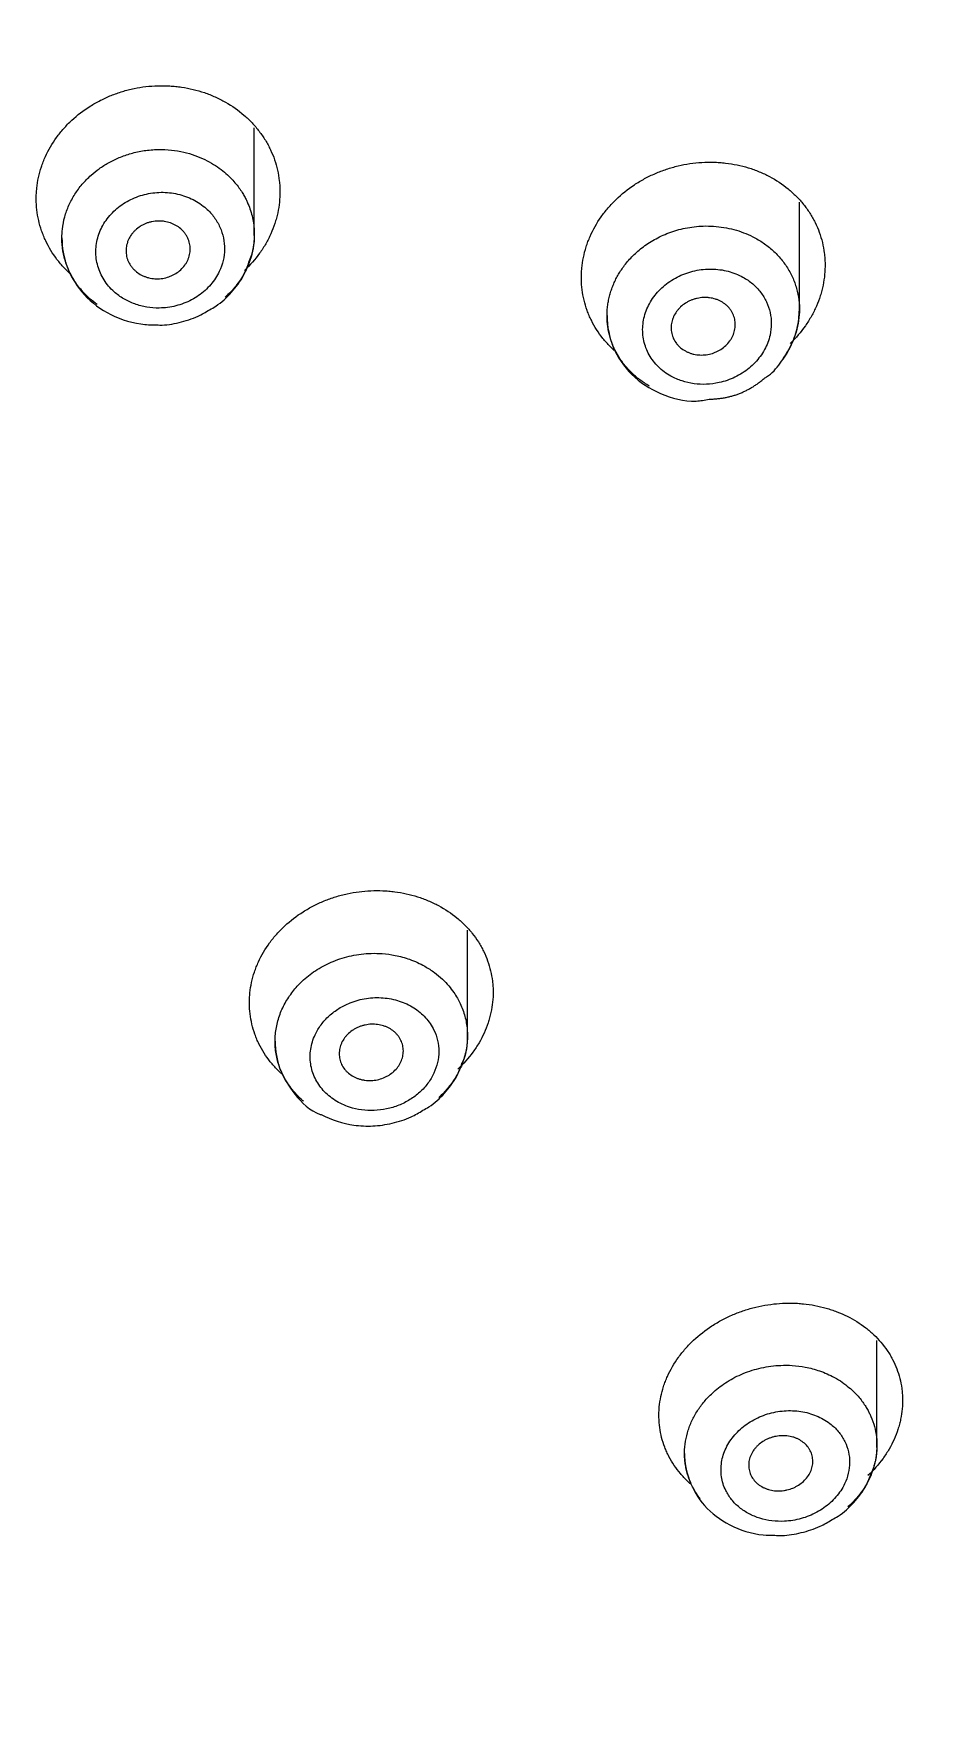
# Model space of a CAD drawing. Header units: millimetres. Extents: x 6110 to 6704, y -2661 to -1821.
# Drawn here: x 6343.9 to 6347.36, y -2176.34 to -2169.79 of the extents above; entities that cross this region are included whole.
import ezdxf

# ---------------------------------------------------------------- set-up
doc = ezdxf.new("R2010")
doc.units = ezdxf.units.MM
doc.header["$LTSCALE"] = 0.1
doc.linetypes.add('HIDDEN2', pattern=[4.7625, 3.175, -1.5875])
doc.layers.add('1', color=4, linetype='HIDDEN2', lineweight=13)
doc.layers.add('DIM', color=3, linetype='Continuous', lineweight=9)

msp = doc.modelspace()

# ---------------------------------------------------------------- hatches: boundary and pattern name
at = {"layer": 'DIM'}
h = msp.add_hatch(dxfattribs=at)
h.set_pattern_fill('ANSI31', color=2)
edge = h.paths.add_edge_path()
edge.add_line((6619.6172, -2595.9805), (6619.6172, -1962.2056))
edge.add_line((6634.6172, -1966.1101), (6619.6172, -1966.1101))
edge.add_line((6634.6172, -2610.9805), (6634.6172, -1966.1101))
edge.add_line((6634.6172, -2610.9805), (6184.4567, -2610.9805))
edge.add_line((6619.6172, -2595.9805), (6184.4567, -2595.9805))
edge.add_line((6184.4567, -2610.9805), (6184.4567, -2595.9805))

# ---------------------------------------------------------------- linework, layer by layer
at = {"layer": '1', "color": 7, "linetype": 'Continuous', "lineweight": -3}
for p, q in [((6344.7593, -2170.5698), (6344.7593, -2170.1538)), ((6346.8843, -2170.8619), (6346.8843, -2170.4434)), ((6345.5903, -2173.695), (6345.5903, -2173.2831)), ((6347.1865, -2175.2922), (6347.1865, -2174.8819))]:
    msp.add_line(p, q, dxfattribs=at)
for centre, major_axis, start_param, end_param in [((6338.0093, -2168.509), (-13.75, 0), 3.141606, 7.301236), ((6338.0093, -2168.8384), (13.1753, 0), 4.984867, 10.723113)]:
    msp.add_ellipse(centre, major_axis=major_axis, ratio=0.906308, start_param=start_param, end_param=end_param, dxfattribs=at)
for points, knots in [([(6344.0394, -2170.7212), (6344.0321, -2170.7144), (6344.025, -2170.7074), (6344.0132, -2170.6948), (6344.0083, -2170.6894), (6343.999, -2170.6783), (6343.9945, -2170.6727), (6343.9728, -2170.6442), (6343.9581, -2170.62), (6343.9431, -2170.5881), (6343.9403, -2170.5816), (6343.935, -2170.5685), (6343.9325, -2170.5618), (6343.9256, -2170.5418), (6343.9218, -2170.5283), (6343.9126, -2170.4875), (6343.9094, -2170.4597), (6343.9093, -2170.4244), (6343.9095, -2170.4173), (6343.9102, -2170.4032), (6343.9108, -2170.3962), (6343.913, -2170.3753), (6343.9175, -2170.3475), (6343.9249, -2170.3202), (6343.9316, -2170.2998), (6343.9341, -2170.293), (6343.9393, -2170.2796), (6343.9421, -2170.2729), (6343.957, -2170.24), (6343.9715, -2170.215), (6343.993, -2170.1854), (6343.9974, -2170.1795), (6344.0067, -2170.168), (6344.0115, -2170.1623), (6344.0264, -2170.1455), (6344.0368, -2170.1348), (6344.0697, -2170.1042), (6344.0936, -2170.0859), (6344.1259, -2170.0654), (6344.1326, -2170.0615), (6344.146, -2170.0538), (6344.1528, -2170.0502), (6344.1733, -2170.0397), (6344.2013, -2170.027), (6344.2304, -2170.0167), (6344.2527, -2170.01), (6344.2602, -2170.0079), (6344.2753, -2170.0041), (6344.283, -2170.0023), (6344.3213, -2169.9943), (6344.3521, -2169.9907), (6344.3985, -2169.9893), (6344.414, -2169.9896), (6344.4373, -2169.9909), (6344.4451, -2169.9916), (6344.4605, -2169.9932), (6344.4682, -2169.9941), (6344.5063, -2169.9998), (6344.5359, -2170.007), (6344.5718, -2170.0192), (6344.5789, -2170.0218), (6344.5931, -2170.0274), (6344.6001, -2170.0303), (6344.6208, -2170.0396), (6344.6341, -2170.0464), (6344.6728, -2170.0684), (6344.6968, -2170.0853), (6344.7245, -2170.1093), (6344.73, -2170.1142), (6344.7405, -2170.1243), (6344.7456, -2170.1294), (6344.7604, -2170.1451), (6344.7789, -2170.1669), (6344.795, -2170.1903), (6344.806, -2170.2085), (6344.8096, -2170.2146), (6344.8163, -2170.2271), (6344.8195, -2170.2335), (6344.8346, -2170.2654), (6344.8437, -2170.2918), (6344.8529, -2170.3326), (6344.8553, -2170.3464), (6344.8577, -2170.3674), (6344.8583, -2170.3744), (6344.8591, -2170.3884), (6344.8593, -2170.3954), (6344.8594, -2170.4303), (6344.8565, -2170.4582), (6344.8491, -2170.4929), (6344.8474, -2170.4998), (6344.8436, -2170.5137), (6344.8415, -2170.5205), (6344.8348, -2170.5409), (6344.8244, -2170.5675), (6344.8113, -2170.5932), (6344.8004, -2170.6121), (6344.7966, -2170.6183), (6344.7886, -2170.6306), (6344.7844, -2170.6367), (6344.7627, -2170.6668), (6344.743, -2170.6892), (6344.7208, -2170.7098)], [0, 0, 0, 0, 0.014386, 0.014386, 0.024871, 0.024871, 0.035356, 0.035356, 0.077297, 0.077297, 0.087782, 0.087782, 0.098268, 0.098268, 0.119238, 0.119238, 0.161179, 0.161179, 0.171664, 0.171664, 0.18215, 0.18215, 0.20312, 0.224091, 0.224091, 0.234576, 0.234576, 0.245061, 0.245061, 0.287002, 0.287002, 0.297488, 0.297488, 0.307973, 0.307973, 0.328943, 0.328943, 0.370884, 0.370884, 0.38137, 0.38137, 0.391855, 0.391855, 0.412825, 0.433796, 0.433796, 0.444281, 0.444281, 0.454767, 0.454767, 0.496708, 0.496708, 0.517678, 0.517678, 0.528163, 0.528163, 0.538649, 0.538649, 0.58059, 0.58059, 0.591075, 0.591075, 0.60156, 0.60156, 0.622531, 0.622531, 0.664472, 0.664472, 0.674957, 0.674957, 0.685442, 0.685442, 0.706413, 0.727383, 0.727383, 0.737869, 0.737869, 0.748354, 0.748354, 0.790295, 0.790295, 0.811265, 0.811265, 0.821751, 0.821751, 0.832236, 0.832236, 0.874177, 0.874177, 0.884662, 0.884662, 0.895147, 0.895147, 0.916118, 0.937088, 0.937088, 0.947574, 0.947574, 0.958059, 0.958059, 1, 1, 1, 1]), ([(6344.0093, -2170.5831), (6344.0094, -2170.5717), (6344.0109, -2170.5442), (6344.0192, -2170.5012), (6344.0356, -2170.4556), (6344.0587, -2170.4126), (6344.0878, -2170.3732), (6344.1202, -2170.3401), (6344.1547, -2170.3124), (6344.1912, -2170.2892), (6344.2328, -2170.2689), (6344.2793, -2170.2527), (6344.3304, -2170.2417), (6344.3834, -2170.2372), (6344.4354, -2170.2395), (6344.4836, -2170.2477), (6344.5272, -2170.2605), (6344.5661, -2170.2768), (6344.6002, -2170.2955), (6344.6295, -2170.3156), (6344.6543, -2170.3364), (6344.675, -2170.3571), (6344.692, -2170.3772), (6344.7057, -2170.396), (6344.7166, -2170.4133), (6344.7251, -2170.4288), (6344.734, -2170.4472), (6344.7429, -2170.4697), (6344.751, -2170.4972), (6344.7565, -2170.5253), (6344.759, -2170.5496), (6344.7593, -2170.5646), (6344.7593, -2170.5699)], [0, 0, 0, 0, 0.032287, 0.077398, 0.122165, 0.166591, 0.210677, 0.254424, 0.289592, 0.327038, 0.366765, 0.408771, 0.453057, 0.499621, 0.54382, 0.585495, 0.624646, 0.661271, 0.695371, 0.726944, 0.755991, 0.78251, 0.806502, 0.827966, 0.846902, 0.863309, 0.877188, 0.904076, 0.930973, 0.95788, 0.984797, 1, 1, 1, 1]), ([(6346.1621, -2171.022), (6346.1568, -2171.0172), (6346.1516, -2171.0122), (6346.1416, -2171.002), (6346.1367, -2170.9968), (6346.1272, -2170.9861), (6346.1226, -2170.9807), (6346.1005, -2170.9531), (6346.0856, -2170.9295), (6346.0701, -2170.8982), (6346.0672, -2170.8919), (6346.0617, -2170.879), (6346.0592, -2170.8725), (6346.052, -2170.8527), (6346.048, -2170.8394), (6346.0383, -2170.7991), (6346.0348, -2170.7715), (6346.0343, -2170.7364), (6346.0344, -2170.7293), (6346.0349, -2170.7152), (6346.0354, -2170.7082), (6346.0374, -2170.6872), (6346.0416, -2170.6594), (6346.0487, -2170.6319), (6346.0552, -2170.6114), (6346.0576, -2170.6046), (6346.0627, -2170.591), (6346.0655, -2170.5843), (6346.08, -2170.551), (6346.0943, -2170.5256), (6346.1198, -2170.4894), (6346.129, -2170.4776), (6346.1486, -2170.4546), (6346.159, -2170.4436), (6346.1916, -2170.4122), (6346.2153, -2170.3932), (6346.2475, -2170.3718), (6346.2541, -2170.3677), (6346.2674, -2170.3597), (6346.2742, -2170.3558), (6346.2946, -2170.3448), (6346.3225, -2170.3313), (6346.3515, -2170.3202), (6346.3737, -2170.3128), (6346.3811, -2170.3105), (6346.3962, -2170.3062), (6346.4038, -2170.3042), (6346.442, -2170.2951), (6346.4727, -2170.2906), (6346.519, -2170.2878), (6346.5345, -2170.2875), (6346.5578, -2170.2881), (6346.5656, -2170.2885), (6346.581, -2170.2896), (6346.5886, -2170.2903), (6346.6267, -2170.2947), (6346.6563, -2170.3009), (6346.6923, -2170.3119), (6346.6994, -2170.3143), (6346.7136, -2170.3194), (6346.7206, -2170.3221), (6346.7414, -2170.3306), (6346.7548, -2170.3369), (6346.7936, -2170.3575), (6346.8178, -2170.3735), (6346.8458, -2170.3964), (6346.8513, -2170.4011), (6346.8619, -2170.4108), (6346.8671, -2170.4157), (6346.8821, -2170.4309), (6346.9009, -2170.4519), (6346.9173, -2170.4746), (6346.9286, -2170.4923), (6346.9322, -2170.4983), (6346.9391, -2170.5106), (6346.9424, -2170.5168), (6346.9579, -2170.5481), (6346.9673, -2170.5741), (6346.977, -2170.6144), (6346.9796, -2170.6281), (6346.9822, -2170.6489), (6346.9829, -2170.6559), (6346.9839, -2170.6698), (6346.9842, -2170.6768), (6346.9847, -2170.7116), (6346.9821, -2170.7395), (6346.975, -2170.7743), (6346.9734, -2170.7812), (6346.9698, -2170.7952), (6346.9678, -2170.8021), (6346.9613, -2170.8226), (6346.9511, -2170.8495), (6346.9382, -2170.8755), (6346.9275, -2170.8946), (6346.9237, -2170.9009), (6346.9158, -2170.9134), (6346.9117, -2170.9197), (6346.8903, -2170.9503), (6346.8707, -2170.9732), (6346.8487, -2170.9944)], [0, 0, 0, 0, 0.010484, 0.010484, 0.021011, 0.021011, 0.031538, 0.031538, 0.073645, 0.073645, 0.084172, 0.084172, 0.094699, 0.094699, 0.115752, 0.115752, 0.157859, 0.157859, 0.168386, 0.168386, 0.178913, 0.178913, 0.199966, 0.22102, 0.22102, 0.231546, 0.231546, 0.242073, 0.242073, 0.28418, 0.28418, 0.305234, 0.305234, 0.326287, 0.326287, 0.368394, 0.368394, 0.378921, 0.378921, 0.389448, 0.389448, 0.410501, 0.431555, 0.431555, 0.442082, 0.442082, 0.452608, 0.452608, 0.494715, 0.494715, 0.515769, 0.515769, 0.526296, 0.526296, 0.536823, 0.536823, 0.57893, 0.57893, 0.589456, 0.589456, 0.599983, 0.599983, 0.621037, 0.621037, 0.663144, 0.663144, 0.67367, 0.67367, 0.684197, 0.684197, 0.705251, 0.726304, 0.726304, 0.736831, 0.736831, 0.747358, 0.747358, 0.789465, 0.789465, 0.810518, 0.810518, 0.821045, 0.821045, 0.831572, 0.831572, 0.873679, 0.873679, 0.884206, 0.884206, 0.894732, 0.894732, 0.915786, 0.936839, 0.936839, 0.947366, 0.947366, 0.957893, 0.957893, 1, 1, 1, 1]), ([(6344.5672, -2170.7879), (6344.5751, -2170.7808), (6344.5898, -2170.7658), (6344.6085, -2170.7409), (6344.6259, -2170.7096), (6344.6394, -2170.6715), (6344.6448, -2170.627), (6344.6407, -2170.5828), (6344.6268, -2170.5404), (6344.6041, -2170.5015), (6344.5765, -2170.4714), (6344.5481, -2170.4491), (6344.5211, -2170.4332), (6344.4918, -2170.4206), (6344.4609, -2170.4115), (6344.4288, -2170.4062), (6344.396, -2170.4048), (6344.3632, -2170.4071), (6344.3309, -2170.4133), (6344.2997, -2170.4233), (6344.27, -2170.4367), (6344.2423, -2170.4535), (6344.2173, -2170.4734), (6344.1952, -2170.4959), (6344.1765, -2170.5208), (6344.1615, -2170.5476), (6344.1504, -2170.5758), (6344.1436, -2170.605), (6344.141, -2170.6346), (6344.1427, -2170.6642), (6344.1487, -2170.6932), (6344.159, -2170.721), (6344.1731, -2170.7474), (6344.191, -2170.7718), (6344.2159, -2170.7972), (6344.2495, -2170.8219), (6344.2927, -2170.8421), (6344.3398, -2170.8544), (6344.3834, -2170.8576), (6344.4216, -2170.8549), (6344.4539, -2170.8487), (6344.4852, -2170.8387), (6344.515, -2170.8252), (6344.5426, -2170.8084), (6344.5593, -2170.7951), (6344.5672, -2170.7879)], [0, 0, 0, 0, 0.020911, 0.04164, 0.062523, 0.093785, 0.124954, 0.156221, 0.187402, 0.218656, 0.249856, 0.270781, 0.291499, 0.312363, 0.333306, 0.354018, 0.374858, 0.395823, 0.416526, 0.43733, 0.458323, 0.479058, 0.499914, 0.520837, 0.541584, 0.562554, 0.583405, 0.604098, 0.625045, 0.645917, 0.666605, 0.687512, 0.708394, 0.729097, 0.75, 0.78116, 0.812448, 0.84356, 0.874905, 0.895691, 0.916411, 0.937423, 0.958292, 0.979034, 1, 1, 1, 1]), ([(6344.4726, -2170.7072), (6344.4667, -2170.7126), (6344.4604, -2170.7174), (6344.4502, -2170.7238), (6344.4467, -2170.7258), (6344.4395, -2170.7295), (6344.4357, -2170.7312), (6344.4244, -2170.7357), (6344.4166, -2170.738), (6344.4046, -2170.7405), (6344.4005, -2170.7412), (6344.3923, -2170.7421), (6344.3882, -2170.7424), (6344.376, -2170.7427), (6344.3679, -2170.7422), (6344.3558, -2170.7404), (6344.3518, -2170.7396), (6344.344, -2170.7376), (6344.3363, -2170.7354), (6344.329, -2170.7324), (6344.3236, -2170.73), (6344.3218, -2170.7291), (6344.3183, -2170.7273), (6344.3165, -2170.7264), (6344.308, -2170.7214), (6344.3017, -2170.717), (6344.2931, -2170.7094), (6344.2903, -2170.7067), (6344.2864, -2170.7025), (6344.2851, -2170.7011), (6344.2827, -2170.6982), (6344.2815, -2170.6967), (6344.2758, -2170.6892), (6344.272, -2170.6829), (6344.2673, -2170.6728), (6344.2659, -2170.6693), (6344.2635, -2170.6623), (6344.2625, -2170.6587), (6344.2601, -2170.648), (6344.2593, -2170.6407), (6344.2593, -2170.6295), (6344.2596, -2170.6258), (6344.2604, -2170.6184), (6344.2616, -2170.6111), (6344.2635, -2170.604), (6344.2659, -2170.5968), (6344.2673, -2170.5933), (6344.2721, -2170.5829), (6344.2759, -2170.5763), (6344.2827, -2170.567), (6344.2852, -2170.5639), (6344.2904, -2170.558), (6344.2932, -2170.5552), (6344.3019, -2170.5472), (6344.3082, -2170.5424), (6344.3184, -2170.5359), (6344.322, -2170.5339), (6344.3292, -2170.5303), (6344.3366, -2170.5269), (6344.3442, -2170.5243), (6344.352, -2170.5219), (6344.3561, -2170.5209), (6344.3682, -2170.5184), (6344.3763, -2170.5175), (6344.3885, -2170.5172), (6344.3926, -2170.5172), (6344.3987, -2170.5176), (6344.4007, -2170.5178), (6344.4048, -2170.5182), (6344.4068, -2170.5185), (6344.4168, -2170.52), (6344.4246, -2170.5219), (6344.4359, -2170.5258), (6344.4397, -2170.5273), (6344.4469, -2170.5306), (6344.4504, -2170.5324), (6344.4606, -2170.5382), (6344.4669, -2170.5427), (6344.4756, -2170.5503), (6344.4784, -2170.553), (6344.4836, -2170.5586), (6344.4884, -2170.5643), (6344.4926, -2170.5705), (6344.4965, -2170.5769), (6344.4983, -2170.5802), (6344.503, -2170.5903), (6344.5053, -2170.5973), (6344.5077, -2170.608), (6344.5083, -2170.6117), (6344.5091, -2170.6191), (6344.5093, -2170.6228), (6344.5093, -2170.6338), (6344.5085, -2170.6411), (6344.5061, -2170.6521), (6344.5051, -2170.6557), (6344.5028, -2170.6629), (6344.5, -2170.6699), (6344.4965, -2170.6766), (6344.4927, -2170.6832), (6344.4905, -2170.6865), (6344.4837, -2170.6959), (6344.4784, -2170.7018), (6344.4726, -2170.7072)], [0, 0, 0, 0, 0.03125, 0.03125, 0.046875, 0.046875, 0.0625, 0.0625, 0.09375, 0.09375, 0.109375, 0.109375, 0.125, 0.125, 0.15625, 0.15625, 0.171875, 0.171875, 0.1875, 0.203125, 0.203125, 0.210937, 0.210937, 0.21875, 0.21875, 0.25, 0.25, 0.265625, 0.265625, 0.273437, 0.273437, 0.28125, 0.28125, 0.3125, 0.3125, 0.328125, 0.328125, 0.34375, 0.34375, 0.375, 0.375, 0.390625, 0.390625, 0.40625, 0.421875, 0.421875, 0.4375, 0.4375, 0.46875, 0.46875, 0.484375, 0.484375, 0.5, 0.5, 0.53125, 0.53125, 0.546875, 0.546875, 0.5625, 0.578125, 0.578125, 0.59375, 0.59375, 0.625, 0.625, 0.640625, 0.640625, 0.648437, 0.648437, 0.65625, 0.65625, 0.6875, 0.6875, 0.703125, 0.703125, 0.71875, 0.71875, 0.75, 0.75, 0.765625, 0.765625, 0.78125, 0.796875, 0.796875, 0.8125, 0.8125, 0.84375, 0.84375, 0.859375, 0.859375, 0.875, 0.875, 0.90625, 0.90625, 0.921875, 0.921875, 0.9375, 0.953125, 0.953125, 0.96875, 0.96875, 1, 1, 1, 1]), ([(6346.1343, -2170.8868), (6346.1343, -2170.8865), (6346.1343, -2170.8795), (6346.1348, -2170.8658), (6346.1369, -2170.8456), (6346.1403, -2170.8255), (6346.145, -2170.8056), (6346.151, -2170.786), (6346.1582, -2170.7668), (6346.1667, -2170.7479), (6346.1764, -2170.7296), (6346.1872, -2170.7118), (6346.2043, -2170.6871), (6346.2308, -2170.6558), (6346.2707, -2170.6202), (6346.3191, -2170.588), (6346.3758, -2170.5616), (6346.4401, -2170.543), (6346.4994, -2170.5361), (6346.5499, -2170.5369), (6346.59, -2170.5415), (6346.6291, -2170.5499), (6346.6669, -2170.5622), (6346.6982, -2170.576), (6346.7235, -2170.5898), (6346.7436, -2170.6026), (6346.7628, -2170.6167), (6346.7809, -2170.632), (6346.7978, -2170.6486), (6346.8135, -2170.6663), (6346.8279, -2170.685), (6346.8451, -2170.7114), (6346.8628, -2170.7464), (6346.8771, -2170.7908), (6346.8845, -2170.8364), (6346.8848, -2170.8824), (6346.8782, -2170.928), (6346.865, -2170.9722), (6346.8456, -2171.0144), (6346.8288, -2171.0408), (6346.8195, -2171.0535)], [0, 0, 0, 0, 0.000533, 0.016587, 0.032611, 0.048605, 0.064569, 0.080505, 0.096411, 0.112288, 0.128137, 0.143958, 0.159751, 0.196213, 0.235443, 0.277442, 0.322212, 0.369754, 0.420068, 0.449049, 0.478031, 0.507014, 0.535997, 0.564982, 0.582791, 0.600692, 0.618687, 0.636775, 0.654956, 0.673231, 0.6916, 0.710063, 0.747204, 0.78408, 0.820696, 0.857055, 0.89316, 0.929017, 0.964629, 1, 1, 1, 1]), ([(6344.1462, -2170.8427), (6344.1418, -2170.8394), (6344.1312, -2170.8314), (6344.1078, -2170.8115), (6344.0787, -2170.7806), (6344.0498, -2170.7385), (6344.0283, -2170.6932), (6344.0144, -2170.6458), (6344.0098, -2170.6087), (6344.0093, -2170.5878), (6344.0093, -2170.5831)], [0, 0, 0, 0, 0.052127, 0.126689, 0.294473, 0.46101, 0.626306, 0.790364, 0.953189, 1, 1, 1, 1]), ([(6344.0093, -2170.5833), (6344.0098, -2170.6215), (6344.0226, -2170.6955), (6344.0823, -2170.8002), (6344.1829, -2170.8821), (6344.2903, -2170.9188), (6344.3573, -2170.9225), (6344.378, -2170.9221)], [0, 0, 0, 0, 0.203066, 0.419354, 0.64919, 0.893785, 1, 1, 1, 1]), ([(6344.7593, -2170.5699), (6344.7593, -2170.5741), (6344.7591, -2170.5878), (6344.757, -2170.6111), (6344.7518, -2170.6395), (6344.7458, -2170.6608), (6344.7417, -2170.6727), (6344.7408, -2170.6754)], [0, 0, 0, 0, 0.11664, 0.384645, 0.652761, 0.920991, 1, 1, 1, 1]), ([(6344.5844, -2170.8632), (6344.593, -2170.8589), (6344.6253, -2170.8408), (6344.6726, -2170.7961), (6344.7164, -2170.7371), (6344.733, -2170.6951), (6344.7383, -2170.6772)], [0, 0, 0, 0, 0.113003, 0.437729, 0.770394, 1, 1, 1, 1]), ([(6344.7408, -2170.6754), (6344.7384, -2170.6819), (6344.7323, -2170.6973), (6344.7206, -2170.7212), (6344.7053, -2170.7467), (6344.6876, -2170.7709), (6344.6678, -2170.7938), (6344.6532, -2170.808), (6344.6456, -2170.8148)], [0, 0, 0, 0, 0.123511, 0.298641, 0.473852, 0.649148, 0.82453, 1, 1, 1, 1]), ([(6346.7315, -2171.0451), (6346.7377, -2171.0366), (6346.7488, -2171.0191), (6346.7617, -2170.9912), (6346.7718, -2170.9575), (6346.7765, -2170.9179), (6346.7717, -2170.8739), (6346.7577, -2170.8321), (6346.7344, -2170.7941), (6346.7033, -2170.7613), (6346.6694, -2170.738), (6346.6365, -2170.7224), (6346.6063, -2170.7125), (6346.5747, -2170.7064), (6346.5423, -2170.7039), (6346.5095, -2170.7053), (6346.477, -2170.7106), (6346.4452, -2170.7194), (6346.4148, -2170.7319), (6346.3862, -2170.7479), (6346.3599, -2170.7668), (6346.3363, -2170.7887), (6346.3161, -2170.813), (6346.2993, -2170.8392), (6346.2864, -2170.8672), (6346.2777, -2170.8962), (6346.2731, -2170.9257), (6346.273, -2170.9553), (6346.2772, -2170.9844), (6346.2855, -2171.0125), (6346.298, -2171.0392), (6346.3144, -2171.0639), (6346.3342, -2171.0864), (6346.3573, -2171.1062), (6346.3876, -2171.1256), (6346.4261, -2171.1425), (6346.4731, -2171.1531), (6346.5221, -2171.1554), (6346.5658, -2171.1496), (6346.6028, -2171.1392), (6346.6333, -2171.1267), (6346.6619, -2171.1107), (6346.6882, -2171.0917), (6346.7118, -2171.0698), (6346.7253, -2171.0536), (6346.7315, -2171.0451)], [0, 0, 0, 0, 0.020919, 0.041649, 0.062533, 0.093779, 0.124959, 0.156217, 0.1874, 0.218657, 0.249848, 0.270774, 0.291491, 0.312353, 0.333278, 0.353993, 0.374852, 0.395784, 0.416488, 0.43733, 0.458294, 0.479024, 0.499904, 0.520821, 0.541568, 0.562548, 0.583385, 0.604081, 0.625038, 0.64588, 0.666572, 0.6875, 0.708358, 0.729062, 0.749978, 0.781153, 0.812422, 0.843589, 0.874878, 0.895724, 0.916448, 0.937402, 0.958316, 0.979065, 1, 1, 1, 1]), ([(6346.5973, -2171.0029), (6346.5914, -2171.0084), (6346.585, -2171.0133), (6346.5748, -2171.0198), (6346.5713, -2171.0219), (6346.5641, -2171.0257), (6346.5603, -2171.0274), (6346.549, -2171.0322), (6346.5412, -2171.0346), (6346.5292, -2171.0373), (6346.5251, -2171.038), (6346.5169, -2171.0391), (6346.5128, -2171.0395), (6346.5007, -2171.0401), (6346.4926, -2171.0397), (6346.4805, -2171.0381), (6346.4765, -2171.0374), (6346.4687, -2171.0357), (6346.4611, -2171.0336), (6346.4538, -2171.0308), (6346.4466, -2171.0277), (6346.4431, -2171.026), (6346.4328, -2171.0203), (6346.4266, -2171.016), (6346.418, -2171.0087), (6346.4152, -2171.0061), (6346.4113, -2171.002), (6346.41, -2171.0006), (6346.4076, -2170.9978), (6346.4064, -2170.9963), (6346.4008, -2170.989), (6346.3969, -2170.9827), (6346.393, -2170.9744), (6346.3923, -2170.9728), (6346.3909, -2170.9694), (6346.3902, -2170.9676), (6346.3885, -2170.9624), (6346.3875, -2170.9589), (6346.3851, -2170.9482), (6346.3843, -2170.941), (6346.3844, -2170.9299), (6346.3846, -2170.9261), (6346.3854, -2170.9188), (6346.3866, -2170.9115), (6346.3886, -2170.9043), (6346.391, -2170.8971), (6346.3925, -2170.8935), (6346.3972, -2170.8831), (6346.4011, -2170.8764), (6346.408, -2170.867), (6346.4104, -2170.8639), (6346.4157, -2170.8579), (6346.4185, -2170.8551), (6346.4272, -2170.8469), (6346.4335, -2170.842), (6346.4438, -2170.8354), (6346.4474, -2170.8333), (6346.4546, -2170.8295), (6346.462, -2170.8261), (6346.4697, -2170.8233), (6346.4775, -2170.8208), (6346.4815, -2170.8197), (6346.4936, -2170.817), (6346.5017, -2170.8159), (6346.5138, -2170.8154), (6346.5179, -2170.8153), (6346.524, -2170.8156), (6346.5261, -2170.8157), (6346.5301, -2170.8161), (6346.5321, -2170.8163), (6346.5421, -2170.8176), (6346.5499, -2170.8193), (6346.5593, -2170.8224), (6346.5612, -2170.823), (6346.5649, -2170.8244), (6346.5667, -2170.8252), (6346.5721, -2170.8275), (6346.5756, -2170.8292), (6346.5857, -2170.8348), (6346.592, -2170.8391), (6346.5993, -2170.8453), (6346.6007, -2170.8465), (6346.6034, -2170.8491), (6346.6075, -2170.8531), (6346.6135, -2170.8601), (6346.6177, -2170.8662), (6346.6215, -2170.8725), (6346.6233, -2170.8757), (6346.628, -2170.8857), (6346.6304, -2170.8926), (6346.6328, -2170.9033), (6346.6334, -2170.9069), (6346.6342, -2170.9142), (6346.6344, -2170.9179), (6346.6343, -2170.9289), (6346.6335, -2170.9363), (6346.6311, -2170.9472), (6346.6301, -2170.9509), (6346.6276, -2170.9581), (6346.6248, -2170.9651), (6346.6213, -2170.9719), (6346.6174, -2170.9786), (6346.6153, -2170.9818), (6346.6084, -2170.9914), (6346.6031, -2170.9973), (6346.5973, -2171.0029)], [0, 0, 0, 0, 0.03125, 0.03125, 0.046875, 0.046875, 0.0625, 0.0625, 0.09375, 0.09375, 0.109375, 0.109375, 0.125, 0.125, 0.15625, 0.15625, 0.171875, 0.171875, 0.1875, 0.203125, 0.203125, 0.21875, 0.21875, 0.25, 0.25, 0.265625, 0.265625, 0.273438, 0.273438, 0.28125, 0.28125, 0.3125, 0.3125, 0.320313, 0.320313, 0.328125, 0.328125, 0.34375, 0.34375, 0.375, 0.375, 0.390625, 0.390625, 0.40625, 0.421875, 0.421875, 0.4375, 0.4375, 0.46875, 0.46875, 0.484375, 0.484375, 0.5, 0.5, 0.53125, 0.53125, 0.546875, 0.546875, 0.5625, 0.578125, 0.578125, 0.59375, 0.59375, 0.625, 0.625, 0.640625, 0.640625, 0.648437, 0.648437, 0.65625, 0.65625, 0.6875, 0.6875, 0.695312, 0.695312, 0.703125, 0.703125, 0.71875, 0.71875, 0.75, 0.75, 0.757812, 0.757812, 0.765625, 0.78125, 0.796875, 0.796875, 0.8125, 0.8125, 0.84375, 0.84375, 0.859375, 0.859375, 0.875, 0.875, 0.90625, 0.90625, 0.921875, 0.921875, 0.9375, 0.953125, 0.953125, 0.96875, 0.96875, 1, 1, 1, 1]), ([(6344.378, -2170.9221), (6344.3822, -2170.9225), (6344.4115, -2170.9243), (6344.4671, -2170.9141), (6344.533, -2170.894), (6344.5701, -2170.8727), (6344.5844, -2170.8632)], [0, 0, 0, 0, 0.057431, 0.405258, 0.763467, 1, 1, 1, 1]), ([(6346.7493, -2171.1292), (6346.7517, -2171.1279), (6346.7765, -2171.1142), (6346.8106, -2171.071), (6346.8527, -2171.0089), (6346.8778, -2170.937), (6346.8839, -2170.8879), (6346.8841, -2170.8626)], [0, 0, 0, 0, 0.025174, 0.263601, 0.506592, 0.751935, 1, 1, 1, 1]), ([(6346.299, -2171.1606), (6346.2989, -2171.1605), (6346.2925, -2171.1568), (6346.2799, -2171.1491), (6346.262, -2171.1365), (6346.2451, -2171.1229), (6346.2292, -2171.1083), (6346.2144, -2171.0929), (6346.2007, -2171.0767), (6346.1883, -2171.0598), (6346.177, -2171.0422), (6346.167, -2171.024), (6346.1583, -2171.0053), (6346.1509, -2170.9861), (6346.1448, -2170.9666), (6346.1401, -2170.9467), (6346.1368, -2170.9266), (6346.1348, -2170.9066), (6346.1343, -2170.8933), (6346.1343, -2170.8868)], [0, 0, 0, 0, 0.000902, 0.06444, 0.127844, 0.191115, 0.254254, 0.317262, 0.38014, 0.44289, 0.505513, 0.568009, 0.63038, 0.692627, 0.75475, 0.816753, 0.878634, 0.940396, 1, 1, 1, 1]), ([(6346.1345, -2170.8851), (6346.1349, -2170.9294), (6346.1506, -2171.0117), (6346.2254, -2171.1222), (6346.3396, -2171.1964), (6346.4513, -2171.2259), (6346.5156, -2171.2159), (6346.5328, -2171.2118)], [0, 0, 0, 0, 0.221915, 0.448477, 0.678874, 0.914623, 1, 1, 1, 1]), ([(6344.8663, -2173.8433), (6344.8607, -2173.8382), (6344.8552, -2173.8329), (6344.8448, -2173.8224), (6344.84, -2173.8172), (6344.8306, -2173.8066), (6344.8261, -2173.8013), (6344.8044, -2173.774), (6344.7897, -2173.7508), (6344.7746, -2173.72), (6344.7718, -2173.7137), (6344.7664, -2173.7011), (6344.7639, -2173.6946), (6344.757, -2173.6753), (6344.7531, -2173.6622), (6344.7438, -2173.6227), (6344.7405, -2173.5957), (6344.7403, -2173.5613), (6344.7404, -2173.5543), (6344.7411, -2173.5406), (6344.7416, -2173.5337), (6344.7438, -2173.5132), (6344.7481, -2173.4861), (6344.7555, -2173.4592), (6344.7622, -2173.4392), (6344.7646, -2173.4325), (6344.7698, -2173.4193), (6344.7726, -2173.4127), (6344.7874, -2173.3803), (6344.8019, -2173.3556), (6344.8234, -2173.3262), (6344.8278, -2173.3203), (6344.8371, -2173.3089), (6344.8419, -2173.3032), (6344.8568, -2173.2865), (6344.8672, -2173.2759), (6344.9001, -2173.2454), (6344.9241, -2173.227), (6344.9565, -2173.2065), (6344.9631, -2173.2025), (6344.9766, -2173.1948), (6344.9834, -2173.1912), (6345.004, -2173.1806), (6345.032, -2173.1677), (6345.0612, -2173.1572), (6345.0835, -2173.1503), (6345.091, -2173.1481), (6345.1061, -2173.1441), (6345.1138, -2173.1423), (6345.1521, -2173.1339), (6345.1829, -2173.1299), (6345.2293, -2173.1279), (6345.2448, -2173.1278), (6345.2682, -2173.1288), (6345.276, -2173.1293), (6345.2914, -2173.1306), (6345.299, -2173.1314), (6345.337, -2173.1364), (6345.3666, -2173.1429), (6345.4025, -2173.1543), (6345.4096, -2173.1567), (6345.4237, -2173.1619), (6345.4307, -2173.1647), (6345.4513, -2173.1734), (6345.4646, -2173.1798), (6345.5032, -2173.2005), (6345.5272, -2173.2165), (6345.5549, -2173.2394), (6345.5603, -2173.2441), (6345.5708, -2173.2537), (6345.5759, -2173.2586), (6345.5907, -2173.2737), (6345.6093, -2173.2945), (6345.6253, -2173.317), (6345.6364, -2173.3344), (6345.64, -2173.3404), (6345.6468, -2173.3524), (6345.65, -2173.3585), (6345.6651, -2173.3893), (6345.6742, -2173.4148), (6345.6836, -2173.4543), (6345.686, -2173.4677), (6345.6885, -2173.4881), (6345.6891, -2173.4949), (6345.69, -2173.5085), (6345.6902, -2173.5153), (6345.6905, -2173.5494), (6345.6877, -2173.5765), (6345.6803, -2173.6105), (6345.6786, -2173.6173), (6345.6749, -2173.6308), (6345.6729, -2173.6376), (6345.6662, -2173.6575), (6345.6559, -2173.6837), (6345.6428, -2173.709), (6345.6319, -2173.7276), (6345.6281, -2173.7337), (6345.6201, -2173.7459), (6345.6159, -2173.7519), (6345.5942, -2173.7817), (6345.5745, -2173.8038), (6345.5523, -2173.8244)], [0, 0, 0, 0, 0.011317, 0.011317, 0.021835, 0.021835, 0.032353, 0.032353, 0.074425, 0.074425, 0.084942, 0.084942, 0.09546, 0.09546, 0.116496, 0.116496, 0.158568, 0.158568, 0.169086, 0.169086, 0.179604, 0.179604, 0.200639, 0.221675, 0.221675, 0.232193, 0.232193, 0.242711, 0.242711, 0.284783, 0.284783, 0.295301, 0.295301, 0.305818, 0.305818, 0.326854, 0.326854, 0.368926, 0.368926, 0.379444, 0.379444, 0.389962, 0.389962, 0.410997, 0.432033, 0.432033, 0.442551, 0.442551, 0.453069, 0.453069, 0.495141, 0.495141, 0.516176, 0.516176, 0.526694, 0.526694, 0.537212, 0.537212, 0.579284, 0.579284, 0.589802, 0.589802, 0.60032, 0.60032, 0.621355, 0.621355, 0.663427, 0.663427, 0.673945, 0.673945, 0.684463, 0.684463, 0.705499, 0.726535, 0.726535, 0.737052, 0.737052, 0.74757, 0.74757, 0.789642, 0.789642, 0.810678, 0.810678, 0.821196, 0.821196, 0.831714, 0.831714, 0.873785, 0.873785, 0.884303, 0.884303, 0.894821, 0.894821, 0.915857, 0.936893, 0.936893, 0.94741, 0.94741, 0.957928, 0.957928, 1, 1, 1, 1]), ([(6344.8403, -2173.7161), (6344.8403, -2173.7158), (6344.8403, -2173.6977), (6344.8437, -2173.6618), (6344.8581, -2173.6098), (6344.8812, -2173.5608), (6344.9123, -2173.5158), (6344.9527, -2173.4731), (6345.004, -2173.4342), (6345.0671, -2173.4017), (6345.1386, -2173.3797), (6345.2038, -2173.3719), (6345.261, -2173.3732), (6345.3115, -2173.38), (6345.3678, -2173.3956), (6345.4192, -2173.4191), (6345.4613, -2173.4465), (6345.4923, -2173.4726), (6345.5171, -2173.4987), (6345.5363, -2173.5238), (6345.5509, -2173.5469), (6345.5668, -2173.5777), (6345.5816, -2173.6179), (6345.5892, -2173.6608), (6345.5903, -2173.6866), (6345.5903, -2173.6951)], [0, 0, 0, 0, 0.000981, 0.052006, 0.102532, 0.152568, 0.202119, 0.251192, 0.309387, 0.370136, 0.433449, 0.499335, 0.535853, 0.57937, 0.62988, 0.687379, 0.727969, 0.764856, 0.798041, 0.82752, 0.853295, 0.875363, 0.925984, 0.975553, 1, 1, 1, 1]), ([(6345.4043, -2173.9144), (6345.416, -2173.9037), (6345.4372, -2173.8804), (6345.4606, -2173.841), (6345.4752, -2173.7988), (6345.48, -2173.7553), (6345.4753, -2173.7123), (6345.4624, -2173.6759), (6345.4456, -2173.6465), (6345.4274, -2173.6234), (6345.4058, -2173.6027), (6345.3813, -2173.5846), (6345.3541, -2173.5697), (6345.3248, -2173.5582), (6345.2938, -2173.55), (6345.2617, -2173.5456), (6345.229, -2173.545), (6345.1962, -2173.548), (6345.1639, -2173.5548), (6345.1276, -2173.567), (6345.0886, -2173.5865), (6345.0501, -2173.6157), (6345.0184, -2173.6505), (6344.9976, -2173.6856), (6344.9851, -2173.718), (6344.9786, -2173.7466), (6344.9764, -2173.7756), (6344.9784, -2173.8043), (6344.9848, -2173.8324), (6344.9954, -2173.8593), (6345.0098, -2173.8846), (6345.0279, -2173.9078), (6345.0495, -2173.9285), (6345.074, -2173.9466), (6345.1012, -2173.9615), (6345.1353, -2173.975), (6345.1772, -2173.9847), (6345.2263, -2173.987), (6345.2755, -2173.981), (6345.323, -2173.9666), (6345.3669, -2173.9445), (6345.3926, -2173.925), (6345.4043, -2173.9144)], [0, 0, 0, 0, 0.031295, 0.062501, 0.093771, 0.124974, 0.156231, 0.187459, 0.208374, 0.229101, 0.249994, 0.270916, 0.291637, 0.312509, 0.333449, 0.35416, 0.374998, 0.395964, 0.416668, 0.437485, 0.46879, 0.499942, 0.531206, 0.56242, 0.583289, 0.604005, 0.624961, 0.645764, 0.666483, 0.68749, 0.708275, 0.728989, 0.74999, 0.770826, 0.79154, 0.812485, 0.843719, 0.87494, 0.906207, 0.93741, 0.968769, 1, 1, 1, 1]), ([(6345.3035, -2173.833), (6345.2976, -2173.8384), (6345.2913, -2173.8432), (6345.281, -2173.8496), (6345.2775, -2173.8516), (6345.2703, -2173.8553), (6345.2665, -2173.857), (6345.2551, -2173.8616), (6345.2473, -2173.864), (6345.2353, -2173.8666), (6345.2312, -2173.8673), (6345.223, -2173.8683), (6345.2189, -2173.8686), (6345.2067, -2173.8691), (6345.1986, -2173.8687), (6345.1886, -2173.8674), (6345.1866, -2173.8671), (6345.1826, -2173.8663), (6345.1767, -2173.8651), (6345.1671, -2173.8625), (6345.1598, -2173.8598), (6345.1526, -2173.8567), (6345.1491, -2173.855), (6345.1389, -2173.8494), (6345.1326, -2173.8451), (6345.124, -2173.8379), (6345.1213, -2173.8354), (6345.116, -2173.83), (6345.1136, -2173.8272), (6345.1068, -2173.8186), (6345.103, -2173.8125), (6345.0983, -2173.8027), (6345.0969, -2173.7994), (6345.0945, -2173.7926), (6345.0935, -2173.7891), (6345.0911, -2173.7787), (6345.0903, -2173.7716), (6345.0903, -2173.7607), (6345.0905, -2173.7571), (6345.0913, -2173.7499), (6345.0925, -2173.7428), (6345.0945, -2173.7357), (6345.0969, -2173.7287), (6345.0983, -2173.7252), (6345.103, -2173.715), (6345.1069, -2173.7085), (6345.1137, -2173.6992), (6345.1161, -2173.6962), (6345.1214, -2173.6904), (6345.1242, -2173.6876), (6345.1329, -2173.6796), (6345.1392, -2173.6748), (6345.1495, -2173.6684), (6345.1531, -2173.6664), (6345.1603, -2173.6627), (6345.1677, -2173.6593), (6345.1754, -2173.6566), (6345.1813, -2173.6548), (6345.1832, -2173.6543), (6345.1872, -2173.6532), (6345.1893, -2173.6527), (6345.1994, -2173.6506), (6345.2075, -2173.6496), (6345.2197, -2173.6491), (6345.2238, -2173.6491), (6345.2319, -2173.6495), (6345.236, -2173.6498), (6345.248, -2173.6515), (6345.2558, -2173.6532), (6345.2671, -2173.6569), (6345.2708, -2173.6583), (6345.278, -2173.6613), (6345.2815, -2173.663), (6345.2916, -2173.6686), (6345.2979, -2173.6728), (6345.3066, -2173.6801), (6345.3094, -2173.6827), (6345.3145, -2173.688), (6345.3194, -2173.6935), (6345.3235, -2173.6994), (6345.3274, -2173.7056), (6345.3292, -2173.7088), (6345.3339, -2173.7186), (6345.3363, -2173.7253), (6345.3387, -2173.7357), (6345.3393, -2173.7393), (6345.3401, -2173.7464), (6345.3403, -2173.75), (6345.3403, -2173.7608), (6345.3395, -2173.768), (6345.3371, -2173.7787), (6345.3361, -2173.7823), (6345.3337, -2173.7893), (6345.331, -2173.7962), (6345.3275, -2173.8028), (6345.3236, -2173.8093), (6345.3215, -2173.8125), (6345.3146, -2173.8219), (6345.3093, -2173.8277), (6345.3035, -2173.833)], [0, 0, 0, 0, 0.03125, 0.03125, 0.046875, 0.046875, 0.0625, 0.0625, 0.09375, 0.09375, 0.109375, 0.109375, 0.125, 0.125, 0.15625, 0.15625, 0.164063, 0.164063, 0.171875, 0.1875, 0.203125, 0.203125, 0.21875, 0.21875, 0.25, 0.25, 0.265625, 0.265625, 0.28125, 0.28125, 0.3125, 0.3125, 0.328125, 0.328125, 0.34375, 0.34375, 0.375, 0.375, 0.390625, 0.390625, 0.40625, 0.421875, 0.421875, 0.4375, 0.4375, 0.46875, 0.46875, 0.484375, 0.484375, 0.5, 0.5, 0.53125, 0.53125, 0.546875, 0.546875, 0.5625, 0.578125, 0.578125, 0.585937, 0.585937, 0.59375, 0.59375, 0.625, 0.625, 0.640625, 0.640625, 0.65625, 0.65625, 0.6875, 0.6875, 0.703125, 0.703125, 0.71875, 0.71875, 0.75, 0.75, 0.765625, 0.765625, 0.78125, 0.796875, 0.796875, 0.8125, 0.8125, 0.84375, 0.84375, 0.859375, 0.859375, 0.875, 0.875, 0.90625, 0.90625, 0.921875, 0.921875, 0.9375, 0.953125, 0.953125, 0.96875, 0.96875, 1, 1, 1, 1]), ([(6345.5903, -2173.6951), (6345.5903, -2173.7035), (6345.5892, -2173.7285), (6345.5832, -2173.7638), (6345.575, -2173.7901), (6345.5713, -2173.8002)], [0, 0, 0, 0, 0.236816, 0.703877, 1, 1, 1, 1]), ([(6344.8403, -2173.7159), (6344.8408, -2173.7538), (6344.8533, -2173.8276), (6344.9152, -2173.9264), (6344.9768, -2173.988), (6345.0192, -2174.0014), (6345.0205, -2174.0018)], [0, 0, 0, 0, 0.310053, 0.639757, 0.98942, 1, 1, 1, 1]), ([(6344.9514, -2173.9496), (6344.9506, -2173.9489), (6344.9409, -2173.9405), (6344.9235, -2173.9238), (6344.9018, -2173.8981), (6344.8838, -2173.8715), (6344.8692, -2173.8446), (6344.8579, -2173.8177), (6344.8495, -2173.7911), (6344.844, -2173.765), (6344.8409, -2173.7401), (6344.8403, -2173.7239), (6344.8403, -2173.7161)], [0, 0, 0, 0, 0.011432, 0.139785, 0.263616, 0.382926, 0.497715, 0.607984, 0.713735, 0.814969, 0.911687, 1, 1, 1, 1]), ([(6345.4167, -2173.9843), (6345.4247, -2173.9803), (6345.4563, -2173.9627), (6345.503, -2173.9187), (6345.5469, -2173.8606), (6345.5635, -2173.8194), (6345.5687, -2173.8021)], [0, 0, 0, 0, 0.105109, 0.434179, 0.771549, 1, 1, 1, 1]), ([(6345.5713, -2173.8002), (6345.5693, -2173.8056), (6345.561, -2173.8261), (6345.5431, -2173.8601), (6345.5142, -2173.8998), (6345.4913, -2173.9235), (6345.4792, -2173.9344)], [0, 0, 0, 0, 0.109304, 0.413066, 0.709952, 1, 1, 1, 1]), ([(6342.1579, -2180.4694), (6342.5135, -2180.3711), (6343.2867, -2180.1238), (6344.4384, -2179.6306), (6345.6009, -2179.0042), (6346.6903, -2178.2758), (6347.6959, -2177.4538), (6348.6093, -2176.5462), (6349.4169, -2175.5601), (6350.0231, -2174.6672), (6350.3241, -2174.0922), (6350.4244, -2173.8833)], [0, 0, 0, 0, 0.098503, 0.217993, 0.337456, 0.45688, 0.576251, 0.695554, 0.814775, 0.933902, 1, 1, 1, 1]), ([(6345.0205, -2174.0018), (6345.0611, -2174.0228), (6345.1261, -2174.0436), (6345.222, -2174.0482), (6345.2975, -2174.0373), (6345.3641, -2174.0157), (6345.4019, -2173.9943), (6345.4167, -2173.9843)], [0, 0, 0, 0, 0.327415, 0.503529, 0.684535, 0.871092, 1, 1, 1, 1]), ([(6346.4601, -2175.442), (6346.4563, -2175.4386), (6346.4525, -2175.4352), (6346.4438, -2175.4269), (6346.4389, -2175.4219), (6346.4295, -2175.412), (6346.425, -2175.4069), (6346.4031, -2175.381), (6346.3882, -2175.3588), (6346.3727, -2175.3292), (6346.3698, -2175.3232), (6346.3643, -2175.311), (6346.3617, -2175.3048), (6346.3546, -2175.2861), (6346.3506, -2175.2735), (6346.3408, -2175.2352), (6346.3371, -2175.2089), (6346.3365, -2175.1753), (6346.3365, -2175.1685), (6346.337, -2175.155), (6346.3375, -2175.1483), (6346.3394, -2175.1281), (6346.3434, -2175.1014), (6346.3505, -2175.0749), (6346.3569, -2175.0551), (6346.3593, -2175.0485), (6346.3644, -2175.0353), (6346.3671, -2175.0288), (6346.3816, -2174.9965), (6346.3959, -2174.9718), (6346.4214, -2174.9364), (6346.4306, -2174.9249), (6346.4503, -2174.9024), (6346.4607, -2174.8917), (6346.4935, -2174.8609), (6346.5174, -2174.8421), (6346.5498, -2174.8211), (6346.5565, -2174.817), (6346.5699, -2174.8091), (6346.5767, -2174.8053), (6346.5973, -2174.7944), (6346.6253, -2174.781), (6346.6545, -2174.77), (6346.6768, -2174.7626), (6346.6843, -2174.7603), (6346.6995, -2174.756), (6346.7072, -2174.754), (6346.7454, -2174.7448), (6346.7762, -2174.7401), (6346.8227, -2174.7369), (6346.8382, -2174.7365), (6346.8615, -2174.7369), (6346.8693, -2174.7371), (6346.8847, -2174.738), (6346.8923, -2174.7387), (6346.9302, -2174.7425), (6346.9598, -2174.7481), (6346.9957, -2174.7583), (6347.0028, -2174.7605), (6347.0169, -2174.7652), (6347.0239, -2174.7677), (6347.0445, -2174.7756), (6347.0578, -2174.7814), (6347.0964, -2174.8006), (6347.1204, -2174.8156), (6347.1483, -2174.8371), (6347.1537, -2174.8415), (6347.1642, -2174.8506), (6347.1694, -2174.8552), (6347.1843, -2174.8694), (6347.2029, -2174.8892), (6347.2192, -2174.9106), (6347.2305, -2174.9273), (6347.2341, -2174.933), (6347.241, -2174.9446), (6347.2442, -2174.9505), (6347.2597, -2174.98), (6347.2691, -2175.0046), (6347.279, -2175.0429), (6347.2815, -2175.0559), (6347.2843, -2175.0758), (6347.285, -2175.0824), (6347.286, -2175.0957), (6347.2863, -2175.1023), (6347.287, -2175.1356), (6347.2845, -2175.1623), (6347.2776, -2175.1958), (6347.276, -2175.2025), (6347.2724, -2175.2158), (6347.2704, -2175.2225), (6347.264, -2175.2423), (6347.2539, -2175.2683), (6347.241, -2175.2935), (6347.2303, -2175.312), (6347.2265, -2175.3182), (6347.2187, -2175.3303), (6347.2145, -2175.3364), (6347.193, -2175.3662), (6347.1734, -2175.3885), (6347.1513, -2175.4094)], [0, 0, 0, 0, 0.007769, 0.007769, 0.018325, 0.018325, 0.02888, 0.02888, 0.071103, 0.071103, 0.081659, 0.081659, 0.092214, 0.092214, 0.113325, 0.113325, 0.155548, 0.155548, 0.166104, 0.166104, 0.176659, 0.176659, 0.197771, 0.218882, 0.218882, 0.229438, 0.229438, 0.239993, 0.239993, 0.282216, 0.282216, 0.303327, 0.303327, 0.324438, 0.324438, 0.366661, 0.366661, 0.377217, 0.377217, 0.387772, 0.387772, 0.408884, 0.429995, 0.429995, 0.440551, 0.440551, 0.451106, 0.451106, 0.493329, 0.493329, 0.51444, 0.51444, 0.524996, 0.524996, 0.535551, 0.535551, 0.577774, 0.577774, 0.58833, 0.58833, 0.598885, 0.598885, 0.619997, 0.619997, 0.662219, 0.662219, 0.672775, 0.672775, 0.683331, 0.683331, 0.704442, 0.725553, 0.725553, 0.736109, 0.736109, 0.746664, 0.746664, 0.788887, 0.788887, 0.809998, 0.809998, 0.820554, 0.820554, 0.83111, 0.83111, 0.873332, 0.873332, 0.883888, 0.883888, 0.894444, 0.894444, 0.915555, 0.936666, 0.936666, 0.947222, 0.947222, 0.957777, 0.957777, 1, 1, 1, 1]), ([(6346.4365, -2175.3226), (6346.4365, -2175.3217), (6346.4366, -2175.306), (6346.4393, -2175.2756), (6346.4498, -2175.2322), (6346.4665, -2175.1906), (6346.4889, -2175.1514), (6346.5166, -2175.1154), (6346.5534, -2175.0781), (6346.6022, -2175.0414), (6346.6651, -2175.0091), (6346.736, -2174.9869), (6346.8011, -2174.9784), (6346.8588, -2174.9791), (6346.91, -2174.9856), (6346.9657, -2175.0004), (6347.0136, -2175.0215), (6347.0509, -2175.0444), (6347.077, -2175.0643), (6347.0988, -2175.0843), (6347.1167, -2175.1038), (6347.1311, -2175.1223), (6347.1425, -2175.1393), (6347.1514, -2175.1546), (6347.1628, -2175.1769), (6347.1748, -2175.2078), (6347.1842, -2175.2484), (6347.1865, -2175.2767), (6347.1865, -2175.2913), (6347.1865, -2175.2922)], [0, 0, 0, 0, 0.002747, 0.04566, 0.08808, 0.130016, 0.171478, 0.212475, 0.253016, 0.310982, 0.371229, 0.433781, 0.498659, 0.53689, 0.581077, 0.631218, 0.687312, 0.720076, 0.750216, 0.777732, 0.802623, 0.824889, 0.844529, 0.861544, 0.875932, 0.917192, 0.957649, 0.997308, 1, 1, 1, 1]), ([(6347.0047, -2175.5151), (6347.0126, -2175.5079), (6347.0274, -2175.4929), (6347.0461, -2175.4683), (6347.0633, -2175.4376), (6347.0766, -2175.4005), (6347.0816, -2175.3578), (6347.0772, -2175.3157), (6347.063, -2175.2761), (6347.0402, -2175.24), (6347.0127, -2175.2126), (6346.9845, -2175.1925), (6346.9575, -2175.1783), (6346.9284, -2175.1675), (6346.8977, -2175.1599), (6346.8657, -2175.156), (6346.833, -2175.1557), (6346.8002, -2175.159), (6346.7679, -2175.1661), (6346.7365, -2175.1768), (6346.7066, -2175.1907), (6346.6788, -2175.2079), (6346.6537, -2175.228), (6346.6315, -2175.2505), (6346.6127, -2175.2752), (6346.5979, -2175.3016), (6346.5869, -2175.3291), (6346.5803, -2175.3574), (6346.578, -2175.3858), (6346.5799, -2175.4139), (6346.5861, -2175.4412), (6346.5983, -2175.4716), (6346.6185, -2175.5037), (6346.6495, -2175.5346), (6346.687, -2175.5594), (6346.73, -2175.577), (6346.7768, -2175.587), (6346.8203, -2175.5885), (6346.8586, -2175.5845), (6346.8909, -2175.5775), (6346.9223, -2175.5668), (6346.9522, -2175.5528), (6346.98, -2175.5356), (6346.9968, -2175.5222), (6347.0047, -2175.5151)], [0, 0, 0, 0, 0.020912, 0.041631, 0.062517, 0.093746, 0.124945, 0.156183, 0.187385, 0.218639, 0.249835, 0.270764, 0.291487, 0.312348, 0.333278, 0.353999, 0.374861, 0.395804, 0.416508, 0.437351, 0.458328, 0.479061, 0.49995, 0.520852, 0.541597, 0.562592, 0.583398, 0.604093, 0.625072, 0.645885, 0.666582, 0.687532, 0.718705, 0.74996, 0.78117, 0.812414, 0.843651, 0.874887, 0.895788, 0.916516, 0.937425, 0.95835, 0.979088, 1, 1, 1, 1]), ([(6346.9001, -2175.4317), (6346.8943, -2175.4371), (6346.8879, -2175.442), (6346.8777, -2175.4485), (6346.8742, -2175.4505), (6346.8669, -2175.4543), (6346.8631, -2175.4561), (6346.8517, -2175.4608), (6346.8439, -2175.4634), (6346.8339, -2175.4657), (6346.8318, -2175.4661), (6346.8278, -2175.4669), (6346.8257, -2175.4672), (6346.8196, -2175.4681), (6346.8155, -2175.4685), (6346.8033, -2175.4693), (6346.7952, -2175.4691), (6346.7832, -2175.4678), (6346.7792, -2175.4672), (6346.7714, -2175.4656), (6346.7638, -2175.4637), (6346.7565, -2175.4612), (6346.7493, -2175.4584), (6346.7458, -2175.4568), (6346.7356, -2175.4516), (6346.7293, -2175.4476), (6346.7207, -2175.4408), (6346.718, -2175.4384), (6346.7127, -2175.4333), (6346.7103, -2175.4306), (6346.7035, -2175.4224), (6346.6996, -2175.4165), (6346.6948, -2175.4071), (6346.6934, -2175.4039), (6346.691, -2175.3973), (6346.6899, -2175.394), (6346.6875, -2175.3839), (6346.6866, -2175.3769), (6346.6865, -2175.3663), (6346.6867, -2175.3627), (6346.6874, -2175.3557), (6346.6886, -2175.3486), (6346.6905, -2175.3417), (6346.6928, -2175.3347), (6346.6942, -2175.3313), (6346.6989, -2175.3211), (6346.7027, -2175.3146), (6346.7095, -2175.3054), (6346.712, -2175.3024), (6346.7172, -2175.2965), (6346.72, -2175.2937), (6346.7287, -2175.2856), (6346.735, -2175.2808), (6346.7453, -2175.2742), (6346.7489, -2175.2721), (6346.7562, -2175.2683), (6346.7636, -2175.2649), (6346.7713, -2175.262), (6346.7772, -2175.2601), (6346.7791, -2175.2596), (6346.7831, -2175.2584), (6346.7852, -2175.2579), (6346.7953, -2175.2556), (6346.8034, -2175.2544), (6346.8156, -2175.2537), (6346.8197, -2175.2536), (6346.8278, -2175.2538), (6346.8319, -2175.2541), (6346.8438, -2175.2554), (6346.8516, -2175.2569), (6346.8629, -2175.2602), (6346.8666, -2175.2615), (6346.8738, -2175.2643), (6346.8773, -2175.2659), (6346.8874, -2175.271), (6346.8937, -2175.275), (6346.9053, -2175.2842), (6346.9105, -2175.2893), (6346.9173, -2175.2975), (6346.9194, -2175.3003), (6346.9233, -2175.3062), (6346.9251, -2175.3093), (6346.9298, -2175.3187), (6346.9323, -2175.3252), (6346.9347, -2175.3354), (6346.9354, -2175.3388), (6346.9363, -2175.3458), (6346.9365, -2175.3493), (6346.9366, -2175.3598), (6346.9359, -2175.3669), (6346.9336, -2175.3774), (6346.9326, -2175.381), (6346.9302, -2175.3879), (6346.9289, -2175.3913), (6346.9242, -2175.4014), (6346.9204, -2175.4079), (6346.9112, -2175.4204), (6346.906, -2175.4263), (6346.9001, -2175.4317)], [0, 0, 0, 0, 0.03125, 0.03125, 0.046875, 0.046875, 0.0625, 0.0625, 0.09375, 0.09375, 0.101563, 0.101563, 0.109375, 0.109375, 0.125, 0.125, 0.15625, 0.15625, 0.171875, 0.171875, 0.1875, 0.203125, 0.203125, 0.21875, 0.21875, 0.25, 0.25, 0.265625, 0.265625, 0.28125, 0.28125, 0.3125, 0.3125, 0.328125, 0.328125, 0.34375, 0.34375, 0.375, 0.375, 0.390625, 0.390625, 0.40625, 0.421875, 0.421875, 0.4375, 0.4375, 0.46875, 0.46875, 0.484375, 0.484375, 0.5, 0.5, 0.53125, 0.53125, 0.546875, 0.546875, 0.5625, 0.578125, 0.578125, 0.585938, 0.585938, 0.59375, 0.59375, 0.625, 0.625, 0.640625, 0.640625, 0.65625, 0.65625, 0.6875, 0.6875, 0.703125, 0.703125, 0.71875, 0.71875, 0.75, 0.75, 0.78125, 0.78125, 0.796875, 0.796875, 0.8125, 0.8125, 0.84375, 0.84375, 0.859375, 0.859375, 0.875, 0.875, 0.90625, 0.90625, 0.921875, 0.921875, 0.9375, 0.9375, 0.96875, 0.96875, 1, 1, 1, 1]), ([(6346.4365, -2175.3225), (6346.4371, -2175.3601), (6346.45, -2175.4323), (6346.5104, -2175.5325), (6346.6108, -2175.6084), (6346.7119, -2175.6406), (6346.7732, -2175.6424), (6346.7884, -2175.642)], [0, 0, 0, 0, 0.209817, 0.432707, 0.668792, 0.919254, 1, 1, 1, 1]), ([(6346.4976, -2175.4997), (6346.4941, -2175.4952), (6346.4857, -2175.4836), (6346.4738, -2175.4645), (6346.4626, -2175.4427), (6346.4537, -2175.4211), (6346.4468, -2175.3997), (6346.4418, -2175.3788), (6346.4385, -2175.3585), (6346.4369, -2175.3399), (6346.4365, -2175.328), (6346.4365, -2175.3226)], [0, 0, 0, 0, 0.088355, 0.221224, 0.349216, 0.472335, 0.59058, 0.703956, 0.812464, 0.916106, 1, 1, 1, 1]), ([(6347.1865, -2175.2922), (6347.1865, -2175.3047), (6347.1849, -2175.3303), (6347.1779, -2175.3653), (6347.1707, -2175.3876), (6347.1672, -2175.397)], [0, 0, 0, 0, 0.353029, 0.724631, 1, 1, 1, 1]), ([(6347.0114, -2175.5805), (6347.0195, -2175.5765), (6347.0515, -2175.5587), (6347.0986, -2175.5146), (6347.1426, -2175.4568), (6347.1593, -2175.416), (6347.1645, -2175.399)], [0, 0, 0, 0, 0.107058, 0.436162, 0.773788, 1, 1, 1, 1]), ([(6347.1672, -2175.397), (6347.1661, -2175.4), (6347.1601, -2175.415), (6347.1474, -2175.4413), (6347.1263, -2175.4742), (6347.1017, -2175.5043), (6347.0833, -2175.5227), (6347.0736, -2175.5313)], [0, 0, 0, 0, 0.060299, 0.302865, 0.540307, 0.77267, 1, 1, 1, 1]), ([(6346.7884, -2175.642), (6346.7978, -2175.6428), (6346.832, -2175.6441), (6346.8925, -2175.6332), (6346.9589, -2175.612), (6346.9966, -2175.5904), (6347.0114, -2175.5805)], [0, 0, 0, 0, 0.119649, 0.441105, 0.77281, 1, 1, 1, 1])]:
    msp.add_open_spline(points, degree=3, knots=knots, dxfattribs=at)
for points in [[(6344.7383, -2170.6772), (6344.7623, -2170.6265), (6344.7593, -2170.5699)], [(6346.5328, -2171.2118), (6346.6557, -2171.2109), (6346.7493, -2171.1292)], [(6345.5687, -2173.8021), (6345.5932, -2173.7514), (6345.5903, -2173.6951)], [(6347.1645, -2175.399), (6347.1894, -2175.3482), (6347.1865, -2175.2922)]]:
    msp.add_open_spline(points, degree=2, dxfattribs=at)

doc.saveas('drawing.dxf')
